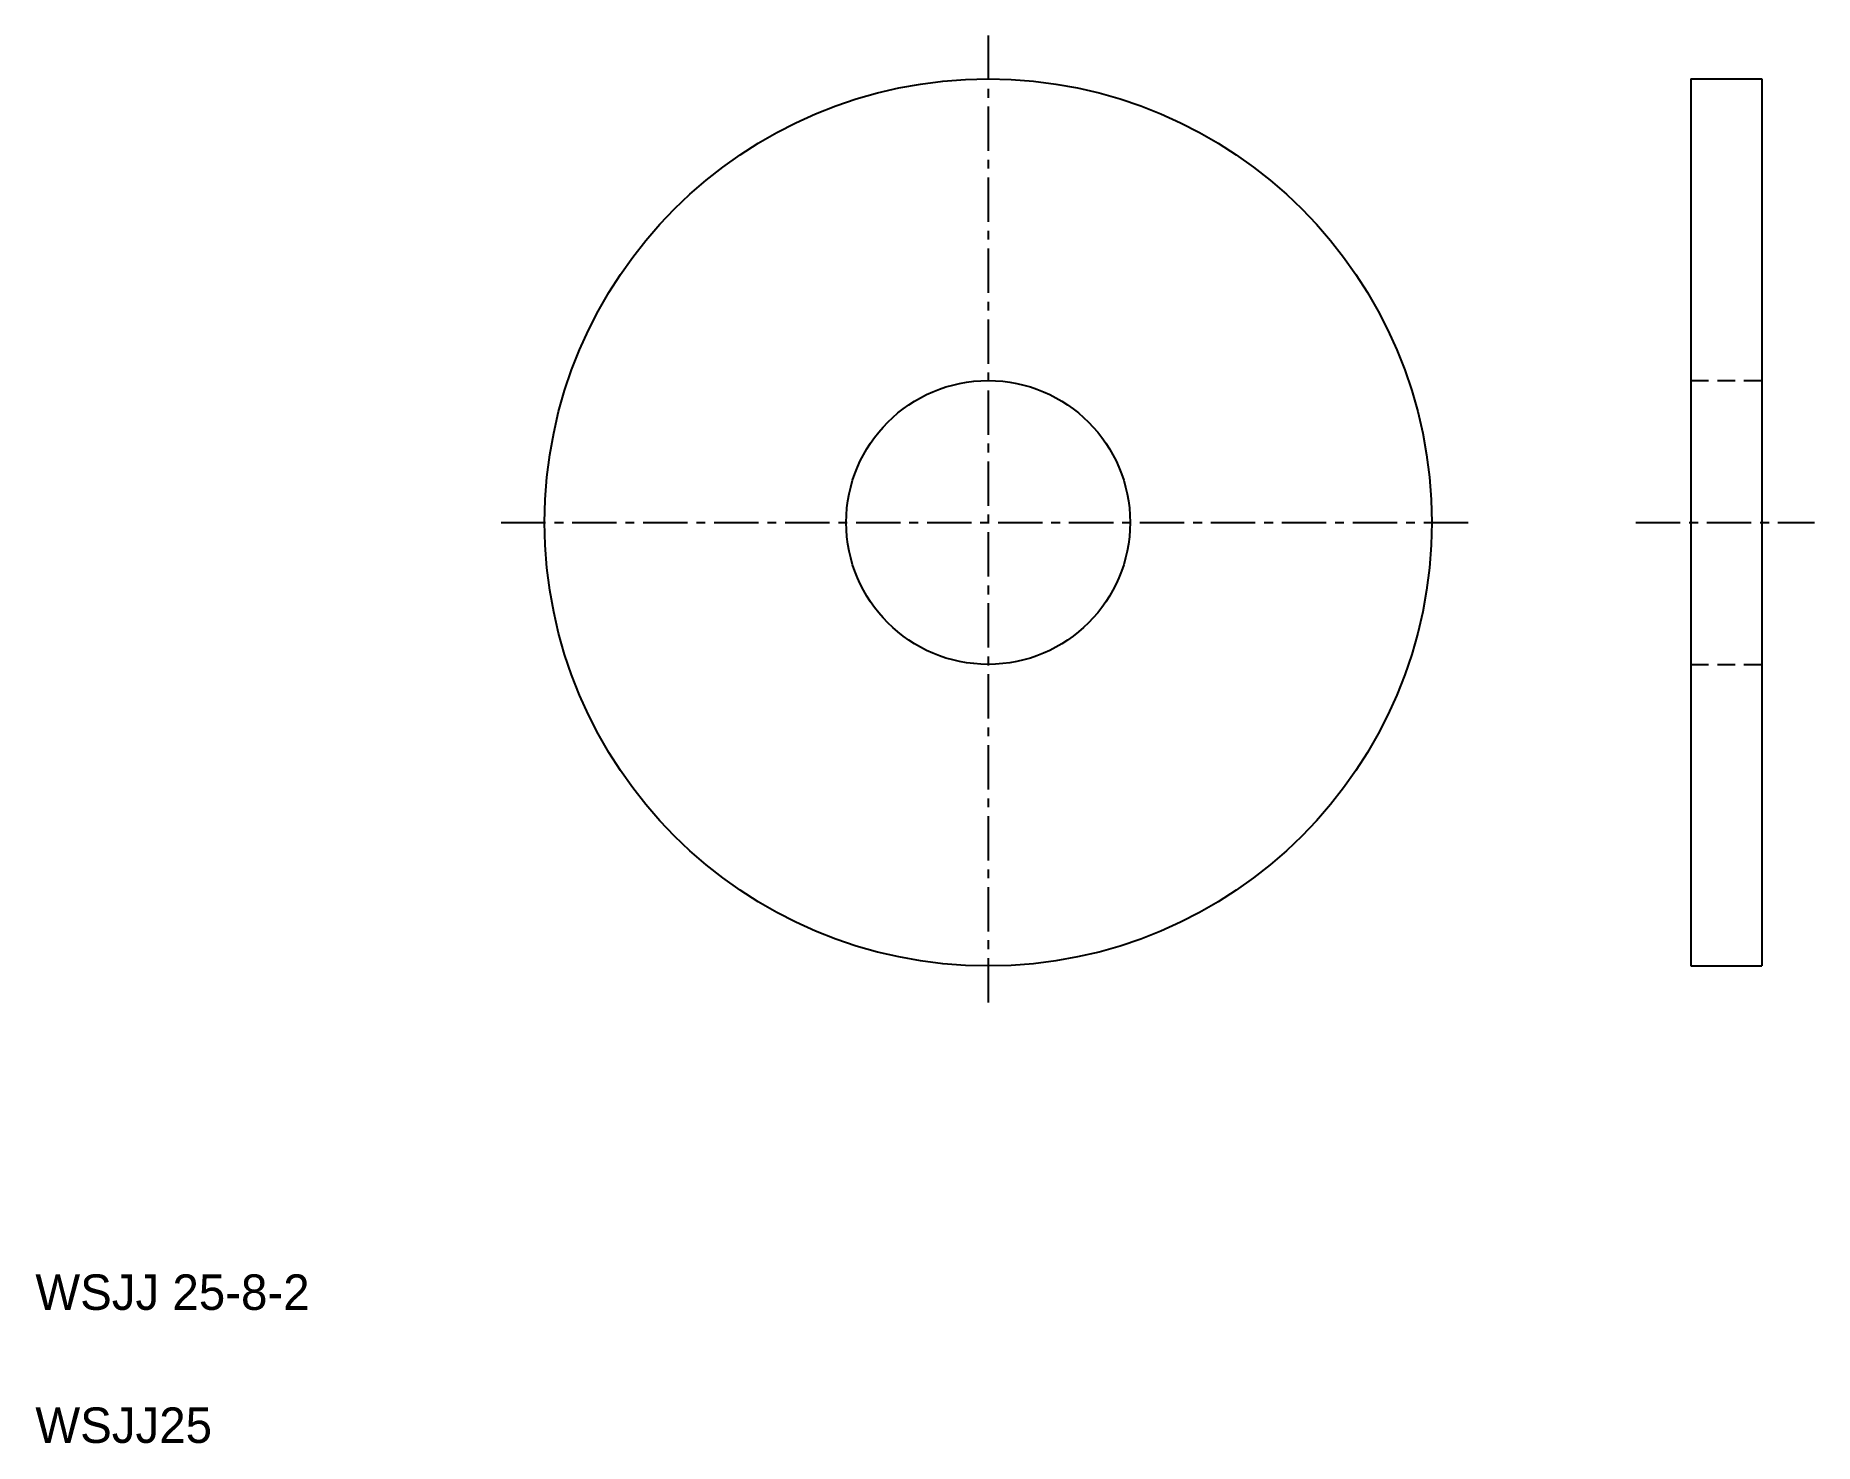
# Model space of a CAD drawing. Extents: x 2.5 to 52.6, y 2.5 to 42.2.
import ezdxf

# ---------------------------------------------------------------- set-up
doc = ezdxf.new("R2010")
doc.units = 0
doc.linetypes.add('CENTER', pattern=[2, 1.25, -0.25, 0.25, -0.25])
doc.linetypes.add('DASHED', pattern=[0.75, 0.5, -0.25])
doc.layers.get('0').update_dxf_attribs({"linetype": 'CONTINUOUS'})
doc.layers.add('CENTER', color=1, linetype='CENTER')

msp = doc.modelspace()

# ---------------------------------------------------------------- linework, layer by layer
at = {"color": 7, "linetype": 'CONTINUOUS'}
for p, q in [((49.152, 40.943), (49.152, 15.943)), ((49.152, 40.943), (51.152, 40.943)), ((51.152, 40.943), (51.152, 15.943)), ((49.152, 15.943), (51.152, 15.943))]:
    msp.add_line(p, q, dxfattribs=at)
at = {"color": 3, "linetype": 'DASHED'}
for p, q in [((49.152, 32.443), (51.152, 32.443)), ((49.152, 24.443), (51.152, 24.443))]:
    msp.add_line(p, q, dxfattribs=at)
at = {"color": 7, "linetype": 'CONTINUOUS'}
for radius in [12.5, 4]:
    msp.add_circle((29.353, 28.443), radius, dxfattribs=at)
at = {"layer": 'CENTER', "color": 1, "linetype": 'CENTER'}
for p, q in [((29.353, 42.166), (29.353, 14.72)), ((15.63, 28.443), (43.076, 28.443)), ((47.608, 28.443), (52.638, 28.443))]:
    msp.add_line(p, q, dxfattribs=at)

# ---------------------------------------------------------------- texts
at = {"color": 7, "linetype": 'CONTINUOUS'}
for s, p in [('WSJJ 25-8-2', (2.5, 6.25)), ('WSJJ25', (2.5, 2.5))]:
    msp.add_text(s, height=1, dxfattribs=at).set_placement(p)

doc.saveas('drawing.dxf')
